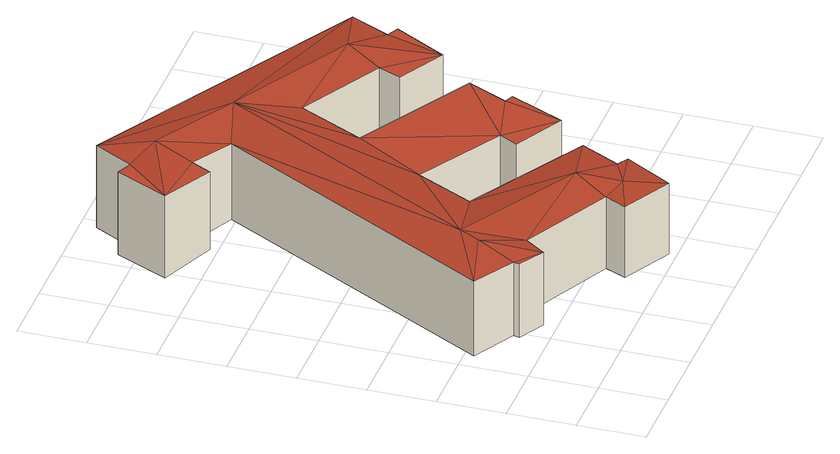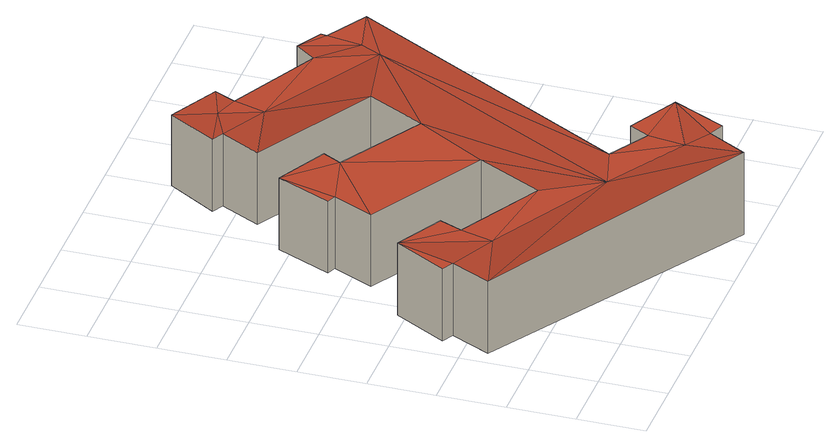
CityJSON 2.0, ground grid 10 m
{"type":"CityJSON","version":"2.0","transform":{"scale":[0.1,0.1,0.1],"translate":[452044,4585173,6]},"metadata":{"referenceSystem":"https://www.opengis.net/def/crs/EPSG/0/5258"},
"CityObjects":{
"building1":{"type":"Building","geometry":[{"type":"MultiSurface","lod":"3","boundaries":[[[0,1,2,3]],[[3,2,4,5]],[[5,4,6,7]],[[7,6,8,9]],[[9,8,10,11]],[[11,10,12,13]],[[13,12,14,15]],[[15,14,16,17]],[[17,16,18,19]],[[19,18,20,21]],[[21,20,22,23]],[[23,22,24,25]],[[25,24,26,27]],[[27,26,28,29]],[[29,28,30,31]],[[31,30,32,33]],[[33,32,34,35]],[[35,34,36,37]],[[37,36,38,39]],[[39,38,40,41]],[[41,40,42,43]],[[43,42,44,45]],[[45,44,46,47]],[[47,46,48,49]],[[49,48,50,51]],[[51,50,52,53]],[[53,52,54,55]],[[55,54,56,57]],[[57,56,58,59]],[[59,58,60,61]],[[61,60,62,63]],[[63,62,64,65]],[[65,64,66,67]],[[67,66,1,0]],[[68,42,40]],[[69,44,68]],[[68,40,38]],[[44,69,46]],[[44,42,68]],[[38,36,68]],[[34,69,36]],[[69,34,32]],[[69,68,36]],[[46,70,48]],[[52,70,54]],[[52,50,48]],[[46,69,71]],[[20,28,24]],[[70,71,54]],[[52,48,70]],[[16,72,30]],[[71,70,46]],[[32,30,71]],[[71,69,32]],[[18,16,28]],[[28,26,24]],[[24,22,20]],[[18,28,20]],[[71,30,72]],[[73,8,4]],[[54,71,56]],[[16,30,28]],[[12,73,14]],[[12,10,8]],[[8,6,4]],[[73,4,2]],[[2,72,73]],[[12,8,73]],[[71,72,56]],[[74,56,72]],[[16,14,72]],[[1,72,2]],[[72,14,73]],[[74,62,58]],[[62,60,58]],[[72,1,74]],[[74,58,56]],[[66,64,62]],[[62,74,66]],[[1,66,74]],[[45,37,41]],[[33,35,45]],[[45,41,43]],[[41,37,39]],[[35,37,45]],[[49,53,47]],[[53,55,33]],[[53,49,51]],[[47,53,33]],[[21,25,29]],[[31,33,55]],[[33,45,47]],[[19,29,17]],[[29,25,27]],[[25,21,23]],[[19,21,29]],[[57,17,31]],[[5,9,13]],[[55,57,31]],[[17,29,31]],[[13,15,3]],[[13,9,11]],[[9,5,7]],[[3,5,13]],[[3,15,0]],[[0,15,57]],[[57,15,17]],[[59,63,67]],[[63,59,61]],[[67,63,65]],[[59,0,57]],[[0,59,67]]],"semantics":{"surfaces":[{"type":"WallSurface","name":"Wall 0"},{"type":"WallSurface","name":"Wall 1"},{"type":"WallSurface","name":"Wall 2"},{"type":"WallSurface","name":"Wall 3"},{"type":"WallSurface","name":"Wall 4"},{"type":"WallSurface","name":"Wall 5"},{"type":"WallSurface","name":"Wall 6"},{"type":"WallSurface","name":"Wall 7"},{"type":"WallSurface","name":"Wall 8"},{"type":"WallSurface","name":"Wall 9"},{"type":"WallSurface","name":"Wall 10"},{"type":"WallSurface","name":"Wall 11"},{"type":"WallSurface","name":"Wall 12"},{"type":"WallSurface","name":"Wall 13"},{"type":"WallSurface","name":"Wall 14"},{"type":"WallSurface","name":"Wall 15"},{"type":"WallSurface","name":"Wall 16"},{"type":"WallSurface","name":"Wall 17"},{"type":"WallSurface","name":"Wall 18"},{"type":"WallSurface","name":"Wall 19"},{"type":"WallSurface","name":"Wall 20"},{"type":"WallSurface","name":"Wall 21"},{"type":"WallSurface","name":"Wall 22"},{"type":"WallSurface","name":"Wall 23"},{"type":"WallSurface","name":"Wall 24"},{"type":"WallSurface","name":"Wall 25"},{"type":"WallSurface","name":"Wall 26"},{"type":"WallSurface","name":"Wall 27"},{"type":"WallSurface","name":"Wall 28"},{"type":"WallSurface","name":"Wall 29"},{"type":"WallSurface","name":"Wall 30"},{"type":"WallSurface","name":"Wall 31"},{"type":"WallSurface","name":"Wall 32"},{"type":"WallSurface","name":"Wall 33"},{"type":"RoofSurface","name":"Roof"},{"type":"FloorSurface","name":"Floor"}],"values":[0,1,2,3,4,5,6,7,8,9,10,11,12,13,14,15,16,17,18,19,20,21,22,23,24,25,26,27,28,29,30,31,32,33,34,34,34,34,34,34,34,34,34,34,34,34,34,34,34,34,34,34,34,34,34,34,34,34,34,34,34,34,34,34,34,34,34,34,34,34,34,34,34,34,34,34,34,34,34,34,35,35,35,35,35,35,35,35,35,35,35,35,35,35,35,35,35,35,35,35,35,35,35,35,35,35,35,35,35,35,35,35]}}]}
},
"vertices":[
[184,776,10],[184,776,142],[602,542,142],[602,542,26],[573,483,142],[573,483,26],[591,474,142],[591,474,26],[546,395,142],[546,395,26],[474,434,142],[474,434,27],[488,468,142],[488,468,26],[360,537,142],[360,537,24],[310,440,142],[310,440,25],[489,339,142],[489,339,27],[460,279,142],[460,279,27],[474,273,142],[474,273,27],[436,191,142],[436,191,26],[359,231,142],[359,231,27],[374,259,142],[374,259,27],[245,334,142],[245,334,26],[201,248,142],[201,248,26],[384,144,142],[384,144,26],[353,85,142],[353,85,26],[370,75,142],[370,75,26],[327,3,142],[327,3,28],[252,42,142],[252,42,28],[268,74,142],[268,74,27],[130,144,142],[130,144,25],[108,113,142],[108,113,25],[69,135,142],[69,135,24],[71,144,142],[71,144,24],[8,181,142],[8,181,22],[243,602,142],[243,602,20],[182,638,142],[182,638,15],[166,608,142],[166,608,17],[89,648,142],[89,648,10],[128,728,142],[128,728,9],[151,718,142],[151,718,10],[310,63,145],[298,127,153],[95,202,153],[111,233,153],[328,626,153],[518,522,153],[204,698,152]
]}
